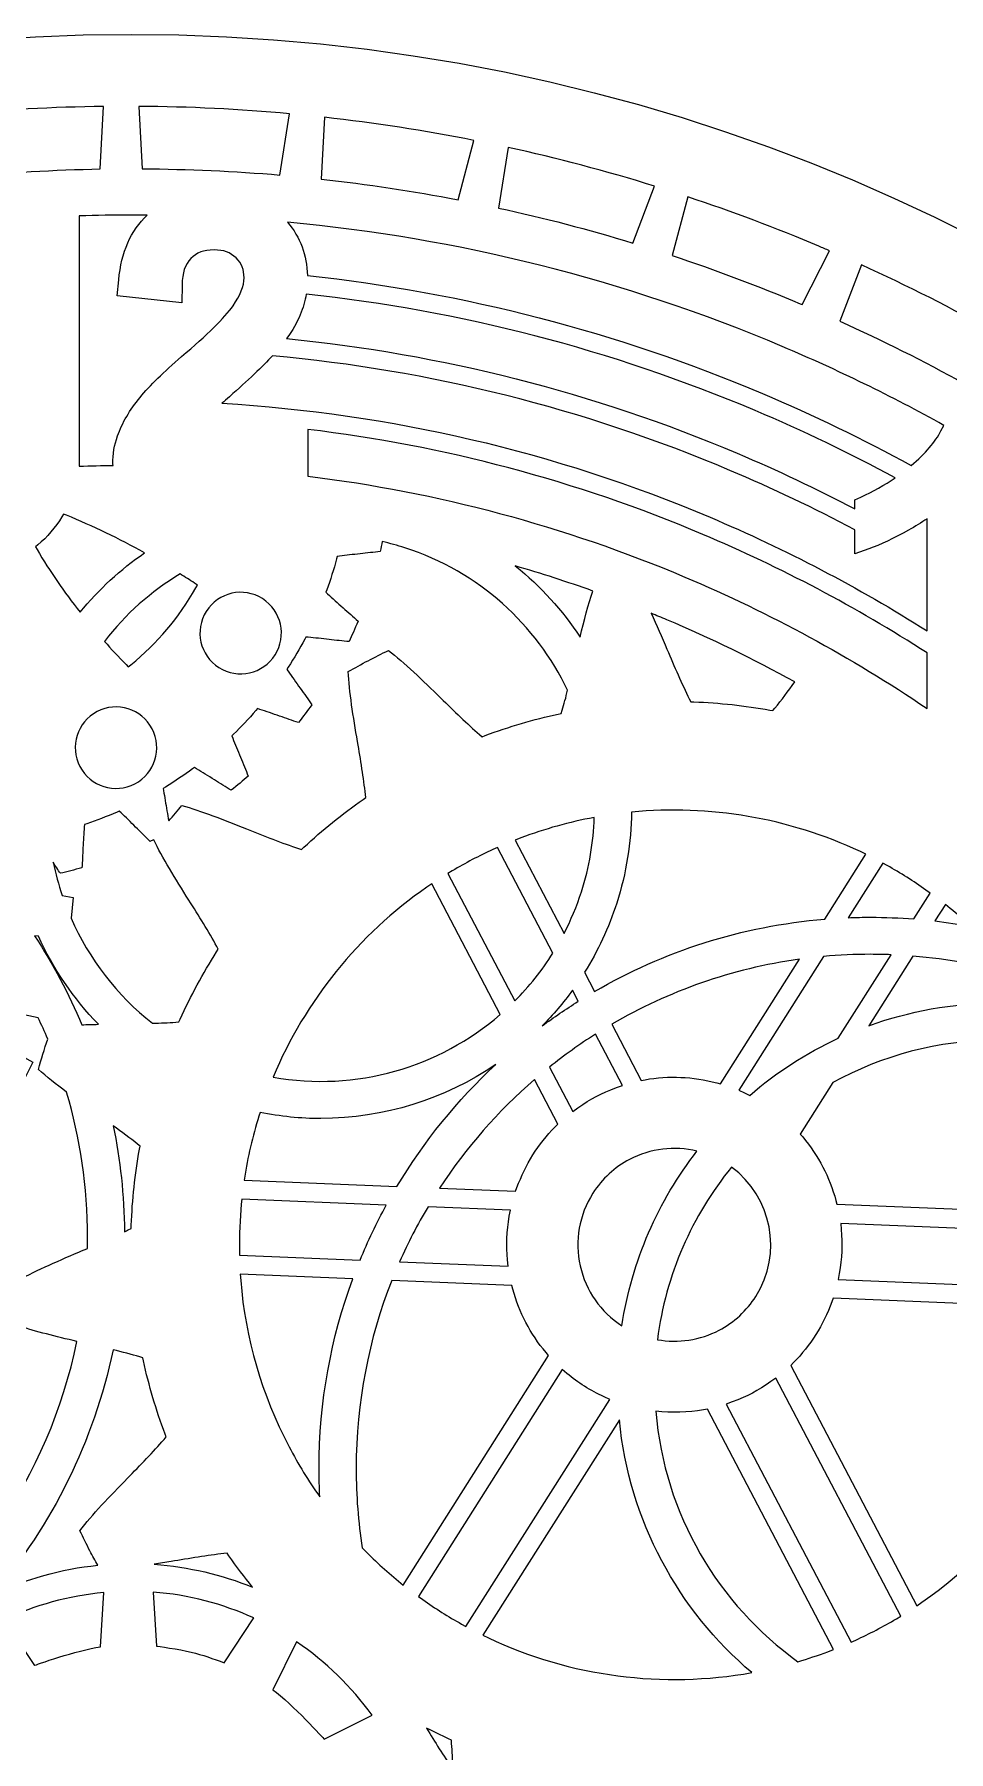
# Model space of a CAD drawing. Header units: millimetres. Extents: x -247 to 1827, y -473 to -7.
# Drawn here: x 1192.3 to 1290.9, y -192.7 to -7.4 of the extents above; entities that cross this region are included whole.
import ezdxf

# ---------------------------------------------------------------- set-up
doc = ezdxf.new("R2010")
doc.units = ezdxf.units.MM
doc.header["$MEASUREMENT"] = 0
doc.layers.add('Layer 3', color=7, linetype='Continuous')

# ---------------------------------------------------------------- blocks, each defined once
blk = doc.blocks.new('block 2')
at = {"layer": 'Layer 3', "lineweight": 0}
for points, knots in [([(1202.71, -7.36), (1092.25, -7.36), (1002.71, -96.9), (1002.71, -207.36), (1002.71, -317.82), (1092.25, -407.36), (1202.71, -407.36), (1313.16, -407.36), (1402.71, -317.82), (1402.71, -207.36), (1402.71, -96.9), (1313.16, -7.36), (1202.71, -7.36)], [0, 0, 0, 0, 1, 1, 1, 2, 2, 2, 3, 3, 3, 4, 4, 4, 4]), ([(1199.75, -15.14), (1199.75, -15.14), (1199.4, -21.89), (1199.4, -21.89), (1194.42, -21.98), (1189.47, -22.26), (1184.56, -22.73), (1184.56, -22.73), (1183.49, -16.02), (1183.49, -16.02), (1188.89, -15.5), (1194.32, -15.21), (1199.75, -15.14)], [0, 0, 0, 0, 1, 1, 1, 2, 2, 2, 3, 3, 3, 4, 4, 4, 4]), ([(1219.82, -15.93), (1219.82, -15.93), (1218.78, -22.54), (1218.78, -22.54), (1213.85, -22.12), (1208.89, -21.9), (1203.9, -21.87), (1203.9, -21.87), (1203.55, -15.13), (1203.55, -15.13), (1208.99, -15.17), (1214.42, -15.44), (1219.82, -15.93)], [0, 0, 0, 0, 1, 1, 1, 2, 2, 2, 3, 3, 3, 4, 4, 4, 4]), ([(1223.59, -16.31), (1229.01, -16.92), (1234.39, -17.75), (1239.71, -18.8), (1239.71, -18.8), (1238, -25.21), (1238, -25.21), (1233.12, -24.27), (1228.2, -23.52), (1223.24, -22.98), (1223.24, -22.98), (1223.59, -16.31), (1223.59, -16.31)], [0, 0, 0, 0, 1, 1, 1, 2, 2, 2, 3, 3, 3, 4, 4, 4, 4]), ([(1243.41, -19.57), (1248.72, -20.73), (1253.99, -22.13), (1259.19, -23.74), (1259.19, -23.74), (1256.84, -29.88), (1256.84, -29.88), (1252.07, -28.42), (1247.24, -27.16), (1242.37, -26.1), (1242.37, -26.1), (1243.41, -19.57), (1243.41, -19.57)], [0, 0, 0, 0, 1, 1, 1, 2, 2, 2, 3, 3, 3, 4, 4, 4, 4]), ([(1262.79, -24.9), (1267.57, -26.49), (1272.29, -28.27), (1276.92, -30.23), (1277.3, -30.39), (1277.68, -30.55), (1278.06, -30.71), (1278.06, -30.71), (1275.1, -36.52), (1275.1, -36.52), (1275.04, -36.49), (1274.97, -36.47), (1274.91, -36.44), (1270.36, -34.51), (1265.75, -32.78), (1261.09, -31.23), (1261.09, -31.23), (1262.79, -24.9), (1262.79, -24.9)], [0, 0, 0, 0, 1, 1, 1, 2, 2, 2, 3, 3, 3, 4, 4, 4, 5, 5, 5, 6, 6, 6, 6]), ([(1204.46, -26.87), (1202.68, -28.53), (1201.65, -30.87), (1201.39, -33.85), (1201.39, -33.85), (1201.23, -35.59), (1201.23, -35.59), (1201.23, -35.59), (1208.21, -36.33), (1208.21, -36.33), (1208.21, -36.33), (1208.22, -34.38), (1208.22, -34.38), (1208.23, -33.12), (1208.54, -32.19), (1209.16, -31.55), (1209.78, -30.91), (1210.55, -30.62), (1211.67, -30.62), (1212.71, -30.62), (1213.44, -30.89), (1214.05, -31.49), (1214.64, -32.09), (1214.91, -32.74), (1214.91, -33.62), (1214.91, -34.51), (1214.51, -35.53), (1213.72, -36.65), (1212.79, -37.95), (1210.93, -39.8), (1208.17, -42.14), (1206.24, -43.78), (1204.73, -45.26), (1203.69, -46.53), (1202.58, -47.88), (1201.76, -49.29), (1201.25, -50.7), (1200.9, -51.66), (1200.73, -52.67), (1200.76, -53.71), (1200.76, -53.71), (1200.77, -53.87), (1200.77, -53.87), (1199.55, -53.89), (1198.34, -53.92), (1197.13, -53.96), (1197.13, -53.96), (1197.13, -26.95), (1197.13, -26.95), (1198.98, -26.89), (1200.84, -26.86), (1202.71, -26.86), (1203.29, -26.86), (1203.87, -26.87), (1204.46, -26.87)], [0, 0, 0, 0, 1, 1, 1, 2, 2, 2, 3, 3, 3, 4, 4, 4, 5, 5, 5, 6, 6, 6, 7, 7, 7, 8, 8, 8, 9, 9, 9, 10, 10, 10, 11, 11, 11, 12, 12, 12, 13, 13, 13, 14, 14, 14, 15, 15, 15, 16, 16, 16, 17, 17, 17, 18, 18, 18, 18]), ([(1219.6, -27.64), (1238.01, -29.34), (1255.89, -33.82), (1272.96, -41.04), (1278.95, -43.58), (1284.77, -46.41), (1290.4, -49.55), (1290.4, -49.55), (1290.4, -49.55), (1290.4, -49.55), (1290.4, -49.55), (1290.09, -50.14), (1290.09, -50.14), (1290.09, -50.14), (1290.09, -50.14), (1290.09, -50.14), (1289.48, -51.33), (1288.4, -52.59), (1286.88, -53.89), (1286.88, -53.89), (1286.88, -53.89), (1286.88, -53.89), (1281.68, -51.04), (1276.33, -48.44), (1270.82, -46.11), (1255.1, -39.46), (1238.65, -35.21), (1221.74, -33.39), (1221.68, -31.18), (1220.97, -29.25), (1219.6, -27.64)], [0, 0, 0, 0, 1, 1, 1, 2, 2, 2, 3, 3, 3, 4, 4, 4, 5, 5, 5, 6, 6, 6, 7, 7, 7, 8, 8, 8, 9, 9, 9, 10, 10, 10, 10]), ([(1281.5, -32.23), (1286.46, -34.49), (1291.33, -36.95), (1296.08, -39.62), (1296.08, -39.62), (1292.57, -45.03), (1292.57, -45.03), (1288.21, -42.62), (1283.74, -40.37), (1279.17, -38.3), (1279.17, -38.3), (1281.5, -32.23), (1281.5, -32.23)], [0, 0, 0, 0, 1, 1, 1, 2, 2, 2, 3, 3, 3, 4, 4, 4, 4]), ([(1220.97, -37.61), (1221.27, -36.88), (1221.48, -36.14), (1221.61, -35.39), (1238.29, -37.19), (1254.52, -41.39), (1270.05, -47.96), (1275.21, -50.14), (1280.25, -52.56), (1285.14, -55.22), (1284.01, -55.99), (1282.77, -56.68), (1281.43, -57.29), (1281.43, -57.29), (1280.79, -57.58), (1280.79, -57.58), (1280.79, -57.58), (1280.79, -58.56), (1280.79, -58.56), (1276.65, -56.4), (1272.43, -54.39), (1268.1, -52.56), (1252.54, -45.98), (1236.26, -41.85), (1219.5, -40.19), (1220.13, -39.31), (1220.63, -38.45), (1220.97, -37.61)], [0, 0, 0, 0, 1, 1, 1, 2, 2, 2, 3, 3, 3, 4, 4, 4, 5, 5, 5, 6, 6, 6, 7, 7, 7, 8, 8, 8, 9, 9, 9, 9]), ([(1217.97, -42.05), (1235, -43.6), (1251.54, -47.73), (1267.32, -54.41), (1271.92, -56.35), (1276.41, -58.5), (1280.79, -60.83), (1280.79, -60.83), (1280.79, -63.41), (1280.79, -63.41), (1280.79, -63.41), (1282.3, -62.88), (1282.3, -62.88), (1283.57, -62.43), (1285.01, -61.75), (1286.58, -60.86), (1287.31, -60.46), (1287.98, -60.04), (1288.59, -59.63), (1288.59, -59.63), (1288.59, -71.73), (1288.59, -71.73), (1281.17, -67.03), (1273.35, -62.93), (1265.18, -59.47), (1248.39, -52.37), (1230.72, -48.25), (1212.52, -47.17), (1212.77, -46.94), (1213.04, -46.71), (1213.32, -46.47), (1213.32, -46.47), (1213.32, -46.46), (1213.32, -46.46), (1215.34, -44.69), (1216.9, -43.21), (1217.97, -42.05)], [0, 0, 0, 0, 1, 1, 1, 2, 2, 2, 3, 3, 3, 4, 4, 4, 5, 5, 5, 6, 6, 6, 7, 7, 7, 8, 8, 8, 9, 9, 9, 10, 10, 10, 11, 11, 11, 12, 12, 12, 12]), ([(1264.4, -61.32), (1272.86, -64.9), (1280.94, -69.17), (1288.59, -74.11), (1288.59, -74.11), (1288.59, -80.1), (1288.59, -80.1), (1280.39, -74.56), (1271.66, -69.82), (1262.46, -65.92), (1249.4, -60.4), (1235.78, -56.76), (1221.79, -55.03), (1221.79, -55.03), (1221.79, -49.99), (1221.79, -49.99), (1236.46, -51.75), (1250.73, -55.53), (1264.4, -61.32)], [0, 0, 0, 0, 1, 1, 1, 2, 2, 2, 3, 3, 3, 4, 4, 4, 5, 5, 5, 6, 6, 6, 6]), ([(1197.22, -69.72), (1195.5, -67.54), (1193.95, -65.29), (1192.57, -62.96), (1192.57, -62.96), (1192.4, -62.67), (1192.4, -62.67), (1192.4, -62.67), (1192.66, -62.46), (1192.66, -62.46), (1193.68, -61.6), (1194.55, -60.57), (1195.25, -59.41), (1195.25, -59.41), (1195.42, -59.12), (1195.42, -59.12), (1195.42, -59.12), (1195.74, -59.25), (1195.74, -59.25), (1198.61, -60.43), (1201.43, -61.79), (1204.17, -63.31), (1201.58, -65.1), (1199.23, -67.25), (1197.22, -69.72)], [0, 0, 0, 0, 1, 1, 1, 2, 2, 2, 3, 3, 3, 4, 4, 4, 5, 5, 5, 6, 6, 6, 7, 7, 7, 8, 8, 8, 8]), ([(1211.7, -87.8), (1212.31, -88.19), (1212.94, -88.59), (1213.52, -88.93), (1214.18, -88.4), (1214.79, -87.89), (1215.35, -87.39), (1215.11, -86.75), (1214.81, -86.04), (1214.52, -85.36), (1214.23, -84.66), (1213.93, -83.95), (1213.68, -83.3), (1213.68, -83.3), (1213.59, -83.06), (1213.59, -83.06), (1213.59, -83.06), (1213.78, -82.88), (1213.78, -82.88), (1214.58, -82.09), (1215.39, -81.23), (1216.18, -80.32), (1216.18, -80.32), (1216.35, -80.12), (1216.35, -80.12), (1216.35, -80.12), (1216.6, -80.2), (1216.6, -80.2), (1217.28, -80.41), (1218.01, -80.67), (1218.74, -80.93), (1219.43, -81.17), (1220.13, -81.42), (1220.78, -81.62), (1221.27, -80.99), (1221.76, -80.35), (1222.22, -79.7), (1221.84, -79.13), (1221.39, -78.52), (1220.96, -77.92), (1220.51, -77.3), (1220.06, -76.67), (1219.68, -76.09), (1219.68, -76.09), (1219.53, -75.88), (1219.53, -75.88), (1219.53, -75.88), (1219.67, -75.66), (1219.67, -75.66), (1220.32, -74.65), (1220.92, -73.63), (1221.45, -72.63), (1221.45, -72.63), (1221.58, -72.4), (1221.58, -72.4), (1221.58, -72.4), (1221.83, -72.42), (1221.83, -72.42), (1222.54, -72.48), (1223.31, -72.57), (1224.08, -72.65), (1224.81, -72.74), (1225.56, -72.83), (1226.23, -72.88), (1226.54, -72.23), (1226.85, -71.52), (1227.2, -70.68), (1226.7, -70.22), (1226.13, -69.72), (1225.58, -69.23), (1225, -68.72), (1224.43, -68.22), (1223.92, -67.74), (1223.92, -67.74), (1223.73, -67.56), (1223.73, -67.56), (1223.73, -67.56), (1223.82, -67.31), (1223.82, -67.31), (1224.22, -66.23), (1224.58, -65.1), (1224.89, -63.96), (1224.89, -63.96), (1224.95, -63.71), (1224.95, -63.71), (1224.95, -63.71), (1225.21, -63.67), (1225.21, -63.67), (1225.9, -63.57), (1226.67, -63.49), (1227.43, -63.41), (1228.16, -63.33), (1228.91, -63.25), (1229.59, -63.15), (1229.67, -62.78), (1229.75, -62.43), (1229.81, -62.1), (1230.63, -62.28), (1231.44, -62.5), (1232.24, -62.76), (1240.27, -65.34), (1246.43, -71.07), (1249.81, -78.14), (1249.63, -78.89), (1249.43, -79.62), (1249.23, -80.3), (1249.23, -80.3), (1249.13, -80.63), (1249.13, -80.63), (1249.13, -80.63), (1248.8, -80.7), (1248.8, -80.7), (1246.14, -81.28), (1243.49, -82.06), (1240.91, -83.03), (1240.91, -83.03), (1240.58, -83.15), (1240.58, -83.15), (1240.58, -83.15), (1240.32, -82.92), (1240.32, -82.92), (1238.99, -81.77), (1237.54, -80.35), (1236.13, -78.98), (1234.19, -77.09), (1232.19, -75.14), (1230.48, -73.85), (1229.01, -74.55), (1227.56, -75.31), (1226.15, -76.12), (1226.23, -78.26), (1226.7, -81.01), (1227.15, -83.68), (1227.48, -85.62), (1227.81, -87.62), (1228, -89.38), (1228, -89.38), (1228.04, -89.72), (1228.04, -89.72), (1228.04, -89.72), (1227.76, -89.92), (1227.76, -89.92), (1225.5, -91.49), (1223.34, -93.23), (1221.36, -95.08), (1221.36, -95.08), (1221.1, -95.31), (1221.1, -95.31), (1221.1, -95.31), (1220.78, -95.21), (1220.78, -95.21), (1219.03, -94.64), (1217.06, -93.85), (1215.16, -93.09), (1212.73, -92.12), (1210.21, -91.11), (1208.21, -90.58), (1207.73, -91.11), (1207.26, -91.67), (1206.78, -92.24), (1206.72, -91.88), (1206.65, -91.51), (1206.59, -91.15), (1206.46, -90.4), (1206.32, -89.65), (1206.23, -88.97), (1206.23, -88.97), (1206.19, -88.72), (1206.19, -88.72), (1206.19, -88.72), (1206.42, -88.58), (1206.42, -88.58), (1207.5, -87.92), (1208.46, -87.28), (1209.34, -86.63), (1209.34, -86.63), (1209.55, -86.48), (1209.55, -86.48), (1209.55, -86.48), (1209.78, -86.61), (1209.78, -86.61), (1210.39, -86.97), (1211.05, -87.39), (1211.7, -87.8)], [0, 0, 0, 0, 1, 1, 1, 2, 2, 2, 3, 3, 3, 4, 4, 4, 5, 5, 5, 6, 6, 6, 7, 7, 7, 8, 8, 8, 9, 9, 9, 10, 10, 10, 11, 11, 11, 12, 12, 12, 13, 13, 13, 14, 14, 14, 15, 15, 15, 16, 16, 16, 17, 17, 17, 18, 18, 18, 19, 19, 19, 20, 20, 20, 21, 21, 21, 22, 22, 22, 23, 23, 23, 24, 24, 24, 25, 25, 25, 26, 26, 26, 27, 27, 27, 28, 28, 28, 29, 29, 29, 30, 30, 30, 31, 31, 31, 32, 32, 32, 33, 33, 33, 34, 34, 34, 35, 35, 35, 36, 36, 36, 37, 37, 37, 38, 38, 38, 39, 39, 39, 40, 40, 40, 41, 41, 41, 42, 42, 42, 43, 43, 43, 44, 44, 44, 45, 45, 45, 46, 46, 46, 47, 47, 47, 48, 48, 48, 49, 49, 49, 50, 50, 50, 51, 51, 51, 52, 52, 52, 53, 53, 53, 54, 54, 54, 55, 55, 55, 56, 56, 56, 57, 57, 57, 58, 58, 58, 59, 59, 59, 60, 60, 60, 61, 61, 61, 61]), ([(1251.16, -72.41), (1249.26, -69.52), (1246.91, -66.92), (1244.17, -64.72), (1246.98, -65.54), (1249.77, -66.44), (1252.54, -67.43), (1252.04, -68.84), (1251.59, -70.59), (1251.16, -72.41)], [0, 0, 0, 0, 1, 1, 1, 2, 2, 2, 3, 3, 3, 3]), ([(1209.56, -66.58), (1209.56, -66.58), (1209.87, -66.78), (1209.87, -66.78), (1209.87, -66.78), (1209.69, -67.1), (1209.69, -67.1), (1207.89, -70.31), (1205.54, -73.09), (1202.7, -75.38), (1202.7, -75.38), (1202.42, -75.6), (1202.42, -75.6), (1202.42, -75.6), (1202.17, -75.35), (1202.17, -75.35), (1201.36, -74.53), (1200.59, -73.7), (1199.84, -72.86), (1202.11, -69.92), (1204.89, -67.46), (1208.01, -65.58), (1208.53, -65.91), (1209.05, -66.24), (1209.56, -66.58)], [0, 0, 0, 0, 1, 1, 1, 2, 2, 2, 3, 3, 3, 4, 4, 4, 5, 5, 5, 6, 6, 6, 7, 7, 7, 8, 8, 8, 8]), ([(1210.83, -69.62), (1212.13, -67.56), (1214.84, -66.95), (1216.89, -68.25), (1218.94, -69.55), (1219.55, -72.27), (1218.25, -74.32), (1216.96, -76.37), (1214.24, -76.98), (1212.19, -75.68), (1210.14, -74.38), (1209.53, -71.67), (1210.83, -69.62)], [0, 0, 0, 0, 1, 1, 1, 2, 2, 2, 3, 3, 3, 4, 4, 4, 4]), ([(1258.82, -69.83), (1259.38, -70.06), (1259.94, -70.29), (1260.51, -70.53), (1265.25, -72.53), (1269.85, -74.78), (1274.32, -77.24), (1273.6, -78.24), (1272.88, -79.21), (1272.18, -80.06), (1272.18, -80.06), (1271.96, -80.33), (1271.96, -80.33), (1271.96, -80.33), (1271.62, -80.27), (1271.62, -80.27), (1268.94, -79.79), (1266.19, -79.49), (1263.44, -79.39), (1263.44, -79.39), (1263.09, -79.37), (1263.09, -79.37), (1263.09, -79.37), (1262.94, -79.07), (1262.94, -79.07), (1262.13, -77.46), (1261.32, -75.56), (1260.53, -73.72), (1259.97, -72.4), (1259.39, -71.07), (1258.82, -69.83)], [0, 0, 0, 0, 1, 1, 1, 2, 2, 2, 3, 3, 3, 4, 4, 4, 5, 5, 5, 6, 6, 6, 7, 7, 7, 8, 8, 8, 9, 9, 9, 10, 10, 10, 10]), ([(1199.05, -80.44), (1201.2, -79.32), (1203.86, -80.14), (1204.98, -82.29), (1206.11, -84.44), (1205.28, -87.1), (1203.13, -88.23), (1200.98, -89.35), (1198.32, -88.52), (1197.2, -86.37), (1196.07, -84.22), (1196.9, -81.57), (1199.05, -80.44)], [0, 0, 0, 0, 1, 1, 1, 2, 2, 2, 3, 3, 3, 4, 4, 4, 4]), ([(1281.39, -95.55), (1281.39, -95.55), (1281.98, -95.83), (1281.98, -95.83), (1281.98, -95.83), (1277.55, -102.83), (1277.55, -102.83), (1268.56, -103.57), (1260.13, -106.33), (1252.72, -110.63), (1252.72, -110.63), (1251.64, -108.57), (1251.64, -108.57), (1253.07, -106.28), (1254.25, -103.78), (1255.11, -101.1), (1256.15, -97.84), (1256.67, -94.54), (1256.71, -91.29), (1265.09, -90.47), (1273.67, -91.91), (1281.39, -95.55)], [0, 0, 0, 0, 1, 1, 1, 2, 2, 2, 3, 3, 3, 4, 4, 4, 5, 5, 5, 6, 6, 6, 7, 7, 7, 7]), ([(1197.41, -97.29), (1197.46, -96.62), (1197.5, -95.87), (1197.53, -95.15), (1197.57, -94.37), (1197.61, -93.59), (1197.67, -92.89), (1197.67, -92.89), (1197.69, -92.63), (1197.69, -92.63), (1197.69, -92.63), (1197.94, -92.55), (1197.94, -92.55), (1198.98, -92.2), (1200.05, -91.78), (1201.21, -91.28), (1201.21, -91.28), (1201.45, -91.17), (1201.45, -91.17), (1201.45, -91.17), (1201.64, -91.35), (1201.64, -91.35), (1202.14, -91.82), (1202.68, -92.36), (1203.21, -92.9), (1203.74, -93.43), (1204.28, -93.97), (1204.79, -94.45), (1204.79, -94.45), (1204.81, -94.43), (1204.81, -94.43), (1204.93, -94.38), (1205.05, -94.32), (1205.16, -94.26), (1206.06, -96.17), (1207.52, -98.51), (1208.94, -100.77), (1210.01, -102.46), (1211.11, -104.21), (1211.97, -105.78), (1211.97, -105.78), (1212.13, -106.09), (1212.13, -106.09), (1212.13, -106.09), (1211.95, -106.37), (1211.95, -106.37), (1210.47, -108.69), (1209.14, -111.13), (1208.01, -113.61), (1208.01, -113.61), (1207.87, -113.92), (1207.87, -113.92), (1207.87, -113.92), (1207.53, -113.95), (1207.53, -113.95), (1206.74, -114.01), (1205.9, -114.05), (1205.03, -114.07), (1201.18, -111.05), (1198.18, -107.13), (1196.24, -102.73), (1196.24, -102.73), (1196.48, -100.49), (1196.48, -100.49), (1196.48, -100.49), (1195.29, -100.28), (1195.29, -100.28), (1194.89, -99.11), (1194.56, -97.91), (1194.31, -96.7), (1194.57, -97.11), (1194.84, -97.52), (1195.09, -97.89), (1195.83, -97.72), (1196.59, -97.52), (1197.41, -97.29)], [0, 0, 0, 0, 1, 1, 1, 2, 2, 2, 3, 3, 3, 4, 4, 4, 5, 5, 5, 6, 6, 6, 7, 7, 7, 8, 8, 8, 9, 9, 9, 10, 10, 10, 11, 11, 11, 12, 12, 12, 13, 13, 13, 14, 14, 14, 15, 15, 15, 16, 16, 16, 17, 17, 17, 18, 18, 18, 19, 19, 19, 20, 20, 20, 21, 21, 21, 22, 22, 22, 23, 23, 23, 24, 24, 24, 25, 25, 25, 25]), ([(1252.69, -91.86), (1252.6, -94.52), (1252.16, -97.21), (1251.3, -99.87), (1250.8, -101.45), (1250.16, -102.94), (1249.43, -104.37), (1249.43, -104.37), (1244.16, -94.3), (1244.16, -94.3), (1244.16, -94.3), (1244.77, -94.07), (1244.77, -94.07), (1247.35, -93.09), (1250, -92.36), (1252.69, -91.86)], [0, 0, 0, 0, 1, 1, 1, 2, 2, 2, 3, 3, 3, 4, 4, 4, 5, 5, 5, 5]), ([(1248.23, -106.49), (1247.04, -108.38), (1245.65, -110.11), (1244.11, -111.66), (1244.11, -111.66), (1236.89, -97.9), (1236.89, -97.9), (1236.89, -97.9), (1237.37, -97.62), (1237.37, -97.62), (1238.78, -96.78), (1240.26, -96.01), (1241.75, -95.32), (1241.75, -95.32), (1242.25, -95.09), (1242.25, -95.09), (1242.25, -95.09), (1248.23, -106.49), (1248.23, -106.49)], [0, 0, 0, 0, 1, 1, 1, 2, 2, 2, 3, 3, 3, 4, 4, 4, 5, 5, 5, 6, 6, 6, 6]), ([(1287.16, -102.81), (1285.62, -102.69), (1284.06, -102.63), (1282.5, -102.63), (1281.69, -102.63), (1280.88, -102.64), (1280.08, -102.68), (1280.08, -102.68), (1283.81, -96.78), (1283.81, -96.78), (1283.81, -96.78), (1284.29, -97.05), (1284.29, -97.05), (1285.72, -97.85), (1287.13, -98.74), (1288.47, -99.7), (1288.47, -99.7), (1288.93, -100.02), (1288.93, -100.02), (1288.93, -100.02), (1287.16, -102.81), (1287.16, -102.81)], [0, 0, 0, 0, 1, 1, 1, 2, 2, 2, 3, 3, 3, 4, 4, 4, 5, 5, 5, 6, 6, 6, 7, 7, 7, 7]), ([(1242.55, -113.12), (1235.96, -118.82), (1226.99, -121.48), (1218.04, -119.88), (1221.49, -111.67), (1227.24, -104.49), (1234.62, -99.39), (1234.62, -99.39), (1235.16, -99.02), (1235.16, -99.02), (1235.16, -99.02), (1242.55, -113.12), (1242.55, -113.12)], [0, 0, 0, 0, 1, 1, 1, 2, 2, 2, 3, 3, 3, 4, 4, 4, 4]), ([(1289.44, -103.03), (1289.44, -103.03), (1290.57, -101.25), (1290.57, -101.25), (1290.57, -101.25), (1291.08, -101.67), (1291.08, -101.67), (1291.84, -102.3), (1292.58, -102.94), (1293.3, -103.61), (1292.03, -103.38), (1290.74, -103.19), (1289.44, -103.03)], [0, 0, 0, 0, 1, 1, 1, 2, 2, 2, 3, 3, 3, 4, 4, 4, 4]), ([(1199.19, -114.18), (1198.59, -114.19), (1197.99, -114.21), (1197.41, -114.24), (1196, -110.87), (1194.29, -107.67), (1192.31, -104.65), (1192.31, -104.65), (1192.72, -104.66), (1192.72, -104.66), (1194.31, -108.16), (1196.49, -111.39), (1199.19, -114.18)], [0, 0, 0, 0, 1, 1, 1, 2, 2, 2, 3, 3, 3, 4, 4, 4, 4]), ([(1266.3, -120.6), (1266.3, -120.6), (1265.89, -120.49), (1265.89, -120.49), (1263.32, -119.82), (1260.72, -119.71), (1258.17, -120.16), (1258.17, -120.16), (1257.75, -120.24), (1257.75, -120.24), (1257.75, -120.24), (1254.57, -114.18), (1254.57, -114.18), (1260.68, -110.61), (1267.52, -108.18), (1274.81, -107.16), (1274.81, -107.16), (1266.3, -120.6), (1266.3, -120.6)], [0, 0, 0, 0, 1, 1, 1, 2, 2, 2, 3, 3, 3, 4, 4, 4, 5, 5, 5, 6, 6, 6, 6]), ([(1269.45, -121.85), (1269.27, -121.76), (1269.09, -121.66), (1268.9, -121.57), (1268.9, -121.57), (1268.29, -121.29), (1268.29, -121.29), (1268.29, -121.29), (1277.43, -106.86), (1277.43, -106.86), (1279.1, -106.71), (1280.79, -106.63), (1282.5, -106.63), (1283.24, -106.63), (1283.97, -106.65), (1284.71, -106.67), (1284.71, -106.67), (1279, -115.68), (1279, -115.68), (1275.53, -117.29), (1272.32, -119.38), (1269.45, -121.85)], [0, 0, 0, 0, 1, 1, 1, 2, 2, 2, 3, 3, 3, 4, 4, 4, 5, 5, 5, 6, 6, 6, 7, 7, 7, 7]), ([(1298.16, -108.88), (1298.98, -109.93), (1299.77, -111.01), (1300.5, -112.12), (1299.09, -111.98), (1297.65, -111.9), (1296.2, -111.9), (1291.32, -111.9), (1286.64, -112.76), (1282.29, -114.33), (1282.29, -114.33), (1287.05, -106.82), (1287.05, -106.82), (1290.87, -107.13), (1294.59, -107.83), (1298.16, -108.88)], [0, 0, 0, 0, 1, 1, 1, 2, 2, 2, 3, 3, 3, 4, 4, 4, 5, 5, 5, 5]), ([(1247.07, -114.35), (1248.25, -113.16), (1249.34, -111.88), (1250.33, -110.51), (1250.33, -110.51), (1250.96, -111.7), (1250.96, -111.7), (1249.63, -112.53), (1248.33, -113.42), (1247.07, -114.35)], [0, 0, 0, 0, 1, 1, 1, 2, 2, 2, 3, 3, 3, 3]), ([(1195.76, -121.49), (1197.23, -126.47), (1198.02, -131.73), (1198.02, -137.18), (1198.02, -137.58), (1198.01, -137.97), (1198, -138.37), (1197.69, -138.5), (1197.38, -138.63), (1197.07, -138.77), (1194.62, -139.81), (1192.09, -140.9), (1190.26, -141.97), (1190.36, -143.66), (1190.49, -145.22), (1190.68, -146.72), (1192.39, -147.34), (1194.63, -147.88), (1196.88, -148.4), (1193.85, -163.08), (1185, -175.67), (1172.86, -183.63), (1171.76, -183.73), (1170.68, -183.82), (1169.68, -183.86), (1169.68, -183.86), (1169.33, -183.88), (1169.33, -183.88), (1169.33, -183.88), (1169.14, -183.58), (1169.14, -183.58), (1167.65, -181.19), (1165.98, -178.89), (1164.16, -176.72), (1164.16, -176.72), (1163.94, -176.45), (1163.94, -176.45), (1163.94, -176.45), (1164.07, -176.12), (1164.07, -176.12), (1164.76, -174.4), (1165.69, -172.46), (1166.59, -170.59), (1167.76, -168.14), (1168.97, -165.61), (1169.65, -163.57), (1168.49, -162.42), (1167.28, -161.3), (1166.04, -160.23), (1164.01, -161.01), (1161.51, -162.35), (1159.09, -163.65), (1158.57, -163.93), (1158.04, -164.21), (1157.51, -164.49), (1157.51, -164.49), (1156.3, -156.21), (1156.3, -156.21), (1156.3, -156.21), (1145.66, -157.03), (1145.66, -157.03), (1145.63, -156.86), (1145.59, -156.69), (1145.55, -156.52), (1145.57, -156.15), (1145.59, -155.77), (1145.61, -155.4), (1145.7, -153.67), (1145.78, -151.92), (1145.79, -150.31), (1145.79, -150.31), (1147.33, -149.68), (1147.33, -149.68), (1147.33, -149.68), (1148.96, -149.57), (1148.96, -149.57), (1148.96, -149.57), (1148.96, -149.02), (1148.96, -149.02), (1148.96, -149.02), (1153.35, -147.24), (1153.35, -147.24), (1153.35, -147.24), (1153.86, -148.8), (1153.86, -148.8), (1153.86, -148.8), (1158.12, -147.75), (1158.12, -147.75), (1158.12, -147.75), (1157.14, -142.37), (1157.14, -142.37), (1158.17, -142.05), (1159.2, -141.71), (1160.21, -141.33), (1160.21, -141.33), (1162.82, -146.16), (1162.82, -146.16), (1162.82, -146.16), (1166.82, -144.39), (1166.82, -144.39), (1166.82, -144.39), (1164.9, -139.27), (1164.9, -139.27), (1165.87, -138.78), (1166.81, -138.25), (1167.74, -137.7), (1167.74, -137.7), (1171.16, -142.02), (1171.16, -142.02), (1171.16, -142.02), (1174.8, -139.6), (1174.8, -139.6), (1174.8, -139.6), (1171.99, -134.86), (1171.99, -134.86), (1172.85, -134.22), (1173.7, -133.56), (1174.51, -132.86), (1174.51, -132.86), (1178.66, -136.53), (1178.66, -136.53), (1178.66, -136.53), (1181.81, -133.53), (1181.81, -133.53), (1181.81, -133.53), (1178.2, -129.33), (1178.2, -129.33), (1178.94, -128.55), (1179.64, -127.75), (1180.32, -126.92), (1180.32, -126.92), (1185.06, -129.84), (1185.06, -129.84), (1185.06, -129.84), (1187.64, -126.34), (1187.64, -126.34), (1187.64, -126.34), (1183.35, -122.84), (1183.35, -122.84), (1183.94, -121.95), (1184.49, -121.03), (1185.01, -120.1), (1185.01, -120.1), (1190.19, -122.16), (1190.19, -122.16), (1190.19, -122.16), (1192.11, -118.28), (1192.11, -118.28), (1192.11, -118.28), (1187.27, -115.56), (1187.27, -115.56), (1187.69, -114.58), (1188.09, -113.59), (1188.44, -112.58), (1188.44, -112.58), (1192.69, -113.47), (1192.69, -113.47), (1193.05, -114.23), (1193.39, -114.99), (1193.72, -115.77), (1193.36, -116.85), (1193.03, -117.95), (1192.73, -119.05), (1193.57, -119.83), (1194.63, -120.65), (1195.76, -121.49)], [0, 0, 0, 0, 1, 1, 1, 2, 2, 2, 3, 3, 3, 4, 4, 4, 5, 5, 5, 6, 6, 6, 7, 7, 7, 8, 8, 8, 9, 9, 9, 10, 10, 10, 11, 11, 11, 12, 12, 12, 13, 13, 13, 14, 14, 14, 15, 15, 15, 16, 16, 16, 17, 17, 17, 18, 18, 18, 19, 19, 19, 20, 20, 20, 21, 21, 21, 22, 22, 22, 23, 23, 23, 24, 24, 24, 25, 25, 25, 26, 26, 26, 27, 27, 27, 28, 28, 28, 29, 29, 29, 30, 30, 30, 31, 31, 31, 32, 32, 32, 33, 33, 33, 34, 34, 34, 35, 35, 35, 36, 36, 36, 37, 37, 37, 38, 38, 38, 39, 39, 39, 40, 40, 40, 41, 41, 41, 42, 42, 42, 43, 43, 43, 44, 44, 44, 45, 45, 45, 46, 46, 46, 47, 47, 47, 48, 48, 48, 49, 49, 49, 50, 50, 50, 51, 51, 51, 52, 52, 52, 53, 53, 53, 54, 54, 54, 55, 55, 55, 55]), ([(1247.85, -118.8), (1249.44, -117.53), (1251.1, -116.34), (1252.82, -115.25), (1252.82, -115.25), (1255.72, -120.78), (1255.72, -120.78), (1255.72, -120.78), (1255.1, -121.01), (1255.1, -121.01), (1253.36, -121.66), (1252.37, -122.18), (1250.91, -123.21), (1250.91, -123.21), (1250.36, -123.59), (1250.36, -123.59), (1250.36, -123.59), (1247.85, -118.8), (1247.85, -118.8)], [0, 0, 0, 0, 1, 1, 1, 2, 2, 2, 3, 3, 3, 4, 4, 4, 5, 5, 5, 6, 6, 6, 6]), ([(1278.87, -133.6), (1278.87, -133.6), (1278.76, -133.19), (1278.76, -133.19), (1278.41, -131.92), (1277.93, -130.7), (1277.34, -129.58), (1276.75, -128.45), (1276.02, -127.36), (1275.17, -126.34), (1275.17, -126.34), (1274.89, -126.02), (1274.89, -126.02), (1274.89, -126.02), (1278.41, -120.47), (1278.41, -120.47), (1283.69, -117.56), (1289.76, -115.9), (1296.2, -115.9), (1298.55, -115.9), (1300.84, -116.12), (1303.07, -116.54), (1305.91, -122.07), (1307.61, -127.99), (1308.11, -134.14), (1308.11, -134.14), (1308.16, -134.79), (1308.16, -134.79), (1308.16, -134.79), (1278.87, -133.6), (1278.87, -133.6)], [0, 0, 0, 0, 1, 1, 1, 2, 2, 2, 3, 3, 3, 4, 4, 4, 5, 5, 5, 6, 6, 6, 7, 7, 7, 8, 8, 8, 9, 9, 9, 10, 10, 10, 10]), ([(1223.19, -124.35), (1229.99, -124.35), (1236.56, -122.26), (1242.06, -118.52), (1237.92, -122.37), (1234.32, -126.8), (1231.4, -131.68), (1231.4, -131.68), (1214.91, -131.01), (1214.91, -131.01), (1214.91, -131.01), (1215.02, -130.35), (1215.02, -130.35), (1215.39, -128.09), (1215.94, -125.86), (1216.63, -123.69), (1218.82, -124.13), (1221.02, -124.35), (1223.19, -124.35)], [0, 0, 0, 0, 1, 1, 1, 2, 2, 2, 3, 3, 3, 4, 4, 4, 5, 5, 5, 6, 6, 6, 6]), ([(1244.35, -131.8), (1244.35, -131.8), (1244.2, -132.2), (1244.2, -132.2), (1244.2, -132.2), (1235.99, -131.87), (1235.99, -131.87), (1238.85, -127.5), (1242.3, -123.55), (1246.24, -120.14), (1246.24, -120.14), (1248.76, -124.96), (1248.76, -124.96), (1248.76, -124.96), (1248.46, -125.26), (1248.46, -125.26), (1246.64, -127.1), (1245.26, -129.3), (1244.35, -131.8)], [0, 0, 0, 0, 1, 1, 1, 2, 2, 2, 3, 3, 3, 4, 4, 4, 5, 5, 5, 6, 6, 6, 6]), ([(1200.79, -125.12), (1201.72, -125.79), (1202.61, -126.47), (1203.41, -127.12), (1203.41, -127.12), (1203.68, -127.33), (1203.68, -127.33), (1203.68, -127.33), (1203.62, -127.67), (1203.62, -127.67), (1203.14, -130.37), (1202.84, -133.12), (1202.74, -135.86), (1202.74, -135.86), (1202.73, -136.2), (1202.73, -136.2), (1202.73, -136.2), (1202.42, -136.36), (1202.42, -136.36), (1202.29, -136.42), (1202.15, -136.49), (1202.01, -136.56), (1201.97, -132.64), (1201.55, -128.82), (1200.79, -125.12)], [0, 0, 0, 0, 1, 1, 1, 2, 2, 2, 3, 3, 3, 4, 4, 4, 5, 5, 5, 6, 6, 6, 7, 7, 7, 8, 8, 8, 8]), ([(1252.54, -132.41), (1253.51, -130.86), (1254.88, -129.6), (1256.49, -128.76), (1258.75, -127.57), (1261.34, -127.28), (1263.76, -127.86), (1259.59, -133.24), (1256.74, -139.68), (1255.67, -146.7), (1253.37, -145.22), (1251.77, -142.93), (1251.17, -140.25), (1250.56, -137.54), (1251.05, -134.75), (1252.54, -132.41)], [0, 0, 0, 0, 1, 1, 1, 2, 2, 2, 3, 3, 3, 4, 4, 4, 5, 5, 5, 5]), ([(1266.16, -147.19), (1264.09, -148.27), (1261.74, -148.61), (1259.5, -148.21), (1260.39, -141.21), (1263.24, -134.81), (1267.49, -129.59), (1271.85, -132.8), (1273.05, -138.9), (1270.11, -143.54), (1269.14, -145.08), (1267.77, -146.34), (1266.16, -147.19)], [0, 0, 0, 0, 1, 1, 1, 2, 2, 2, 3, 3, 3, 4, 4, 4, 4]), ([(1230.25, -133.69), (1229.2, -135.6), (1228.26, -137.59), (1227.42, -139.62), (1227.42, -139.62), (1214.41, -139.09), (1214.41, -139.09), (1214.41, -139.09), (1214.4, -138.54), (1214.4, -138.54), (1214.38, -136.88), (1214.45, -135.22), (1214.61, -133.6), (1214.61, -133.6), (1214.66, -133.05), (1214.66, -133.05), (1214.66, -133.05), (1230.25, -133.69), (1230.25, -133.69)], [0, 0, 0, 0, 1, 1, 1, 2, 2, 2, 3, 3, 3, 4, 4, 4, 5, 5, 5, 6, 6, 6, 6]), ([(1243.32, -139.61), (1243.32, -139.61), (1243.38, -140.28), (1243.38, -140.28), (1243.38, -140.28), (1231.69, -139.8), (1231.69, -139.8), (1232.59, -137.76), (1233.61, -135.78), (1234.75, -133.87), (1234.75, -133.87), (1243.64, -134.23), (1243.64, -134.23), (1243.64, -134.23), (1243.52, -134.89), (1243.52, -134.89), (1243.25, -136.49), (1243.18, -138.08), (1243.32, -139.61)], [0, 0, 0, 0, 1, 1, 1, 2, 2, 2, 3, 3, 3, 4, 4, 4, 5, 5, 5, 6, 6, 6, 6]), ([(1308.04, -142.35), (1308.04, -142.35), (1307.99, -142.9), (1307.99, -142.9), (1307.99, -142.9), (1279.01, -141.71), (1279.01, -141.71), (1279.01, -141.71), (1279.12, -141.06), (1279.12, -141.06), (1279.4, -139.46), (1279.47, -137.87), (1279.33, -136.33), (1279.33, -136.33), (1279.27, -135.67), (1279.27, -135.67), (1279.27, -135.67), (1308.24, -136.85), (1308.24, -136.85), (1308.24, -136.85), (1308.25, -137.4), (1308.25, -137.4), (1308.27, -139.06), (1308.2, -140.72), (1308.04, -142.35)], [0, 0, 0, 0, 1, 1, 1, 2, 2, 2, 3, 3, 3, 4, 4, 4, 5, 5, 5, 6, 6, 6, 7, 7, 7, 8, 8, 8, 8]), ([(1214.54, -141.81), (1214.54, -141.81), (1214.49, -141.15), (1214.49, -141.15), (1214.49, -141.15), (1226.63, -141.65), (1226.63, -141.65), (1224.28, -148.03), (1223, -154.93), (1223, -162.13), (1223, -163.15), (1223.02, -164.16), (1223.08, -165.17), (1221.86, -163.45), (1220.75, -161.65), (1219.76, -159.76), (1216.81, -154.13), (1215.05, -148.09), (1214.54, -141.81)], [0, 0, 0, 0, 1, 1, 1, 2, 2, 2, 3, 3, 3, 4, 4, 4, 5, 5, 5, 6, 6, 6, 6]), ([(1231.57, -174.28), (1230.19, -173.15), (1228.89, -171.94), (1227.65, -170.68), (1227.22, -167.89), (1227, -165.03), (1227, -162.13), (1227, -154.96), (1228.36, -148.11), (1230.84, -141.82), (1230.84, -141.82), (1243.78, -142.35), (1243.78, -142.35), (1243.78, -142.35), (1243.89, -142.76), (1243.89, -142.76), (1244.24, -144.03), (1244.72, -145.24), (1245.31, -146.37), (1245.9, -147.5), (1246.63, -148.58), (1247.48, -149.6), (1247.48, -149.6), (1247.76, -149.93), (1247.76, -149.93), (1247.76, -149.93), (1232.08, -174.69), (1232.08, -174.69), (1232.08, -174.69), (1231.57, -174.28), (1231.57, -174.28)], [0, 0, 0, 0, 1, 1, 1, 2, 2, 2, 3, 3, 3, 4, 4, 4, 5, 5, 5, 6, 6, 6, 7, 7, 7, 8, 8, 8, 9, 9, 9, 10, 10, 10, 10]), ([(1288.03, -176.55), (1288.03, -176.55), (1287.49, -176.93), (1287.49, -176.93), (1287.49, -176.93), (1273.89, -150.98), (1273.89, -150.98), (1273.89, -150.98), (1274.19, -150.68), (1274.19, -150.68), (1276.01, -148.84), (1277.39, -146.64), (1278.3, -144.14), (1278.3, -144.14), (1278.45, -143.74), (1278.45, -143.74), (1278.45, -143.74), (1307.74, -144.94), (1307.74, -144.94), (1307.74, -144.94), (1307.63, -145.59), (1307.63, -145.59), (1305.56, -158.09), (1298.42, -169.38), (1288.03, -176.55)], [0, 0, 0, 0, 1, 1, 1, 2, 2, 2, 3, 3, 3, 4, 4, 4, 5, 5, 5, 6, 6, 6, 7, 7, 7, 8, 8, 8, 8]), ([(1203.65, -150.07), (1203.65, -150.07), (1203.98, -150.17), (1203.98, -150.17), (1203.98, -150.17), (1204.05, -150.5), (1204.05, -150.5), (1204.63, -153.15), (1205.42, -155.81), (1206.38, -158.39), (1206.38, -158.39), (1206.5, -158.71), (1206.5, -158.71), (1206.5, -158.71), (1206.27, -158.97), (1206.27, -158.97), (1205.12, -160.31), (1203.7, -161.76), (1202.33, -163.17), (1200.44, -165.11), (1198.49, -167.11), (1197.2, -168.82), (1197.55, -169.55), (1197.9, -170.29), (1198.28, -171.01), (1198.56, -171.53), (1198.84, -172.04), (1199.13, -172.55), (1195.13, -172.95), (1191.33, -174.04), (1187.84, -175.68), (1194.18, -168.23), (1198.71, -159.22), (1200.77, -149.3), (1201.78, -149.55), (1202.75, -149.8), (1203.65, -150.07)], [0, 0, 0, 0, 1, 1, 1, 2, 2, 2, 3, 3, 3, 4, 4, 4, 5, 5, 5, 6, 6, 6, 7, 7, 7, 8, 8, 8, 9, 9, 9, 10, 10, 10, 11, 11, 11, 12, 12, 12, 12]), ([(1234.18, -176.25), (1234.18, -176.25), (1233.72, -175.93), (1233.72, -175.93), (1233.72, -175.93), (1249.23, -151.43), (1249.23, -151.43), (1249.23, -151.43), (1249.74, -151.86), (1249.74, -151.86), (1250.93, -152.85), (1252.28, -153.7), (1253.75, -154.37), (1253.75, -154.37), (1254.36, -154.65), (1254.36, -154.65), (1254.36, -154.65), (1238.84, -179.16), (1238.84, -179.16), (1238.84, -179.16), (1238.36, -178.89), (1238.36, -178.89), (1236.94, -178.1), (1235.53, -177.21), (1234.18, -176.25)], [0, 0, 0, 0, 1, 1, 1, 2, 2, 2, 3, 3, 3, 4, 4, 4, 5, 5, 5, 6, 6, 6, 7, 7, 7, 8, 8, 8, 8]), ([(1267.55, -154.93), (1269.29, -154.29), (1270.28, -153.76), (1271.74, -152.73), (1271.74, -152.73), (1272.29, -152.35), (1272.29, -152.35), (1272.29, -152.35), (1285.76, -178.05), (1285.76, -178.05), (1285.76, -178.05), (1285.28, -178.33), (1285.28, -178.33), (1284.57, -178.75), (1283.85, -179.15), (1283.11, -179.54), (1282.38, -179.92), (1281.64, -180.28), (1280.9, -180.62), (1280.9, -180.62), (1280.4, -180.86), (1280.4, -180.86), (1280.4, -180.86), (1266.93, -155.16), (1266.93, -155.16), (1266.93, -155.16), (1267.55, -154.93), (1267.55, -154.93)], [0, 0, 0, 0, 1, 1, 1, 2, 2, 2, 3, 3, 3, 4, 4, 4, 5, 5, 5, 6, 6, 6, 7, 7, 7, 8, 8, 8, 9, 9, 9, 9]), ([(1255.39, -156.85), (1256.44, -167.75), (1261.77, -177.41), (1269.68, -184.14), (1260.13, -185.85), (1250.13, -184.58), (1241.26, -180.4), (1241.26, -180.4), (1240.66, -180.11), (1240.66, -180.11), (1240.66, -180.11), (1255.39, -156.85), (1255.39, -156.85)], [0, 0, 0, 0, 1, 1, 1, 2, 2, 2, 3, 3, 3, 4, 4, 4, 4]), ([(1264.48, -155.78), (1264.48, -155.78), (1264.9, -155.71), (1264.9, -155.71), (1264.9, -155.71), (1278.49, -181.64), (1278.49, -181.64), (1278.49, -181.64), (1277.88, -181.88), (1277.88, -181.88), (1276.81, -182.28), (1275.74, -182.64), (1274.66, -182.96), (1266.08, -176.79), (1260.23, -167.05), (1259.33, -155.93), (1261.05, -156.13), (1262.77, -156.08), (1264.48, -155.78)], [0, 0, 0, 0, 1, 1, 1, 2, 2, 2, 3, 3, 3, 4, 4, 4, 5, 5, 5, 6, 6, 6, 6]), ([(1215.82, -174.91), (1212.51, -173.57), (1208.94, -172.72), (1205.22, -172.45), (1205.82, -172.35), (1206.43, -172.25), (1207.03, -172.15), (1208.97, -171.82), (1210.98, -171.48), (1212.73, -171.29), (1212.73, -171.29), (1213.07, -171.26), (1213.07, -171.26), (1213.07, -171.26), (1213.27, -171.54), (1213.27, -171.54), (1214.08, -172.7), (1214.93, -173.82), (1215.82, -174.91)], [0, 0, 0, 0, 1, 1, 1, 2, 2, 2, 3, 3, 3, 4, 4, 4, 5, 5, 5, 6, 6, 6, 6]), ([(1189.04, -178.43), (1192.35, -176.86), (1195.97, -175.84), (1199.77, -175.5), (1199.77, -175.5), (1199.42, -181.36), (1199.42, -181.36), (1196.92, -181.69), (1192.3, -183.35), (1192.3, -183.35), (1192.3, -183.35), (1189.04, -178.43), (1189.04, -178.43)], [0, 0, 0, 0, 1, 1, 1, 2, 2, 2, 3, 3, 3, 4, 4, 4, 4]), ([(1205.1, -175.45), (1208.94, -175.74), (1212.6, -176.71), (1215.96, -178.24), (1215.96, -178.24), (1212.75, -183.09), (1212.75, -183.09), (1211.6, -182.62), (1210.42, -182.23), (1209.2, -181.92), (1207.98, -181.62), (1205.45, -181.27), (1205.45, -181.27), (1205.45, -181.27), (1205.1, -175.45), (1205.1, -175.45)], [0, 0, 0, 0, 1, 1, 1, 2, 2, 2, 3, 3, 3, 4, 4, 4, 5, 5, 5, 5]), ([(1220.58, -180.83), (1223.74, -182.96), (1226.49, -185.65), (1228.71, -188.74), (1228.71, -188.74), (1223.54, -191.32), (1223.54, -191.32), (1223.54, -191.32), (1220.1, -187.49), (1218.01, -185.99), (1218.01, -185.99), (1220.58, -180.83), (1220.58, -180.83)], [0, 0, 0, 0, 1, 1, 1, 2, 2, 2, 3, 3, 3, 4, 4, 4, 4]), ([(1234.6, -190.13), (1235.38, -190.53), (1236.17, -190.92), (1236.96, -191.29), (1236.96, -191.29), (1237.27, -191.43), (1237.27, -191.43), (1237.27, -191.43), (1237.3, -191.77), (1237.3, -191.77), (1237.37, -192.63), (1237.41, -193.54), (1237.43, -194.49), (1236.42, -193.08), (1235.48, -191.63), (1234.6, -190.13)], [0, 0, 0, 0, 1, 1, 1, 2, 2, 2, 3, 3, 3, 4, 4, 4, 5, 5, 5, 5])]:
    blk.add_open_spline(points, degree=3, knots=knots, dxfattribs=at)

msp = doc.modelspace()

# ---------------------------------------------------------------- block references
at = {"layer": 'Layer 3'}
msp.add_blockref('block 2', (0, 0), dxfattribs=at)

doc.saveas('drawing.dxf')
